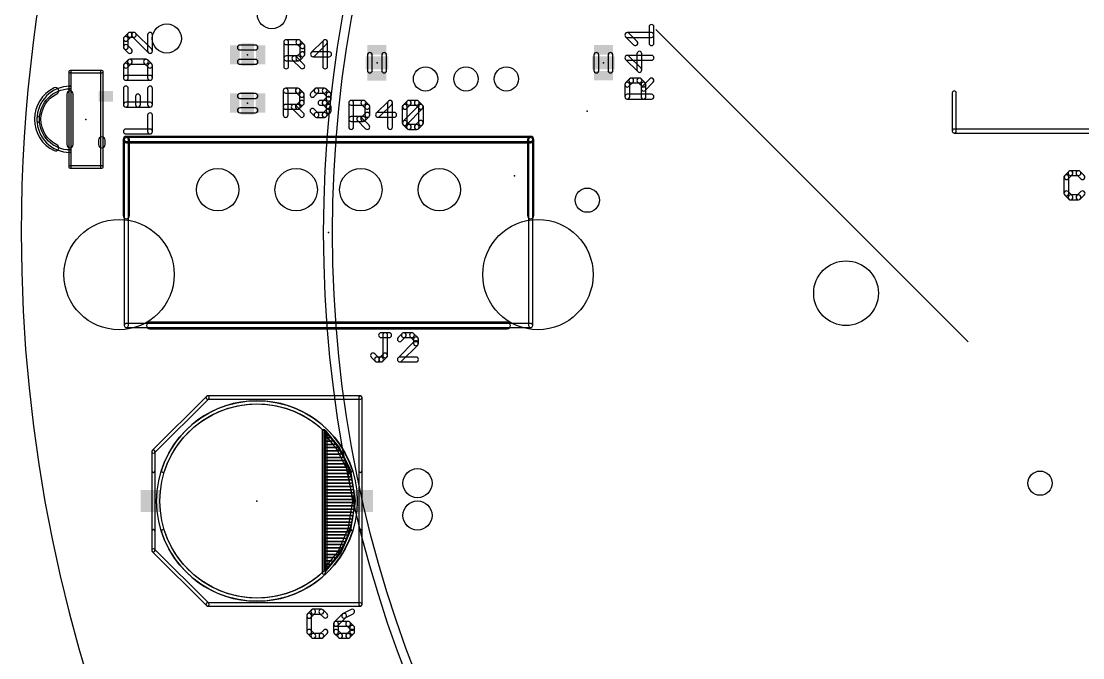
# Model space of a CAD drawing. Extents: x -10 to 136, y -30 to 100.
# Drawn here: x 17.27 to 50.62, y 36.17 to 56.17 of the extents above; entities that cross this region are included whole.
import ezdxf

# ---------------------------------------------------------------- set-up
doc = ezdxf.new("R2010")
doc.units = 0
for name, color, linetype in [('17', 82, 'CONTINUOUS'), ('18', 82, 'CONTINUOUS'), ('20', 7, 'CONTINUOUS'), ('21', 253, 'CONTINUOUS'), ('23', 7, 'CONTINUOUS'), ('24', 7, 'CONTINUOUS'), ('25', 253, 'CONTINUOUS'), ('49', 253, 'CONTINUOUS'), ('51', 253, 'CONTINUOUS')]:
    doc.layers.add(name, color=color, linetype=linetype)

# ---------------------------------------------------------------- blocks, each defined once
blk = doc.blocks.new('RECT')
blk.add_solid([(-0.5, -0.5), (0.5, -0.5), (-0.5, 0.5), (0.5, 0.5)])
blk = doc.blocks.new('ROUNDP')
blk.add_circle((0, 0), 0.5)
blk = doc.blocks.new('ROUNDV')
blk.add_circle((0, 0), 0.5)

msp = doc.modelspace()

# ---------------------------------------------------------------- linework, layer by layer
at = {"layer": '20'}
msp.add_circle((43.18, 47.625), 1.016, dxfattribs=at)
for centre, start, end in [((65.024, 49.5359), 123.3305, 180.0071), ((65.024, 49.53), 180, 0)]:
    msp.add_arc(centre, 47.752, start, end, dxfattribs=at)
at = {"layer": '21'}
for points in [[(18.393, 53.8894, 1), (18.305, 54.0726, 0.6292), (18.305, 52.1044, 1), (18.393, 52.2876, -0.6292)], [(18.7024, 53.881), (18.7024, 52.296, 1), (18.9056, 52.296), (18.9056, 53.881, 1)], [(46.5145, 53.918), (46.5145, 52.718, 1), (46.6415, 52.718), (46.6415, 53.918, 1)], [(46.578, 52.6545), (58.578, 52.6545, 1), (58.578, 52.7815), (46.578, 52.7815, 1)], [(19.7024, 52.431), (19.7024, 52.291, 1), (19.9056, 52.291), (19.9056, 52.431, 1)], [(20.6756, 50.0634), (20.6756, 52.451, 1), (20.4724, 52.451), (20.4724, 50.0634, 1)], [(20.574, 52.3494), (33.274, 52.3494, 1), (33.274, 52.5526), (20.574, 52.5526, 1)], [(33.1724, 52.451), (33.1724, 50.0634, 1), (33.3756, 50.0634), (33.3756, 52.451, 1)], [(21.3106, 46.5074), (32.5374, 46.5074, 1), (32.5374, 46.7106), (21.3106, 46.7106, 1)], [(21.4619, 42.6101), (23.1619, 44.3101, 1), (23.0901, 44.3819), (21.3901, 42.6819, 1)], [(23.126, 44.2952), (27.926, 44.2952, 1), (27.926, 44.3968), (23.126, 44.3968, 1)], [(27.8752, 44.346), (27.8752, 42.046, 1), (27.9768, 42.046), (27.9768, 44.346, 1)], [(27.5776, 42.0304, 1), (27.6744, 42.0616, 0.7285), (21.6776, 42.0616, 1), (21.7744, 42.0304, -0.7285)], [(21.4768, 42.046), (21.4768, 42.646, 1), (21.3752, 42.646), (21.3752, 42.046, 1)], [(21.4768, 39.546), (21.4768, 40.146, 1), (21.3752, 40.146), (21.3752, 39.546, 1)], [(21.7744, 40.1616, 1), (21.6776, 40.1304, 0.7285), (27.6744, 40.1304, 1), (27.5776, 40.1616, -0.7285)], [(27.8752, 40.146), (27.8752, 37.846, 1), (27.9768, 37.846), (27.9768, 40.146, 1)], [(23.1619, 37.8819), (21.4619, 39.5819, 1), (21.3901, 39.5101), (23.0901, 37.8101, 1)], [(27.926, 37.8968), (23.126, 37.8968, 1), (23.126, 37.7952), (27.926, 37.7952, 1)]]:
    msp.add_lwpolyline(points, format="xyb", close=True, dxfattribs=at)
at = {"layer": '23'}
for p in [(24.384, 55.118), (28.448, 54.864), (35.56, 54.864), (24.384, 53.594), (19.304, 53.086), (26.924, 49.53), (24.676, 41.096)]:
    msp.add_point(p, dxfattribs=at)
at = {"layer": '24'}
for p in [(35.052, 53.34), (32.766, 51.308)]:
    msp.add_point(p, dxfattribs=at)
at = {"layer": '25'}
for points in [[(37.1475, 55.4811), (37.1475, 55.9896, 1), (36.9951, 55.9896), (36.9951, 55.4811, 1)], [(20.6298, 55.7944), (20.5027, 55.6673, 1), (20.6104, 55.5595), (20.7375, 55.6866, 1)], [(20.4804, 55.6134), (20.4804, 55.3592, 1), (20.6328, 55.3592), (20.6328, 55.6134, 1)], [(20.8108, 55.8167), (20.6837, 55.8167, 1), (20.6837, 55.6643), (20.8108, 55.6643, 1)], [(21.3731, 55.286), (20.8646, 55.7944, 1), (20.7569, 55.6866), (21.2653, 55.1782, 1)], [(21.243, 55.7405), (21.243, 55.2321, 1), (21.3954, 55.2321), (21.3954, 55.7405, 1)], [(36.6167, 55.535), (36.3625, 55.7892, 1), (36.2548, 55.6815), (36.509, 55.4272, 1)], [(36.3087, 55.6591), (37.0713, 55.6591, 1), (37.0713, 55.8115), (36.3087, 55.8115, 1)], [(20.5027, 55.3053), (20.6298, 55.1782, 1), (20.7375, 55.286), (20.6104, 55.4131, 1)], [(25.6719, 54.7497), (25.6719, 55.5124, 1), (25.5195, 55.5124), (25.5195, 54.7497, 1)], [(25.5957, 55.4362), (25.977, 55.4362, 1), (25.977, 55.5886), (25.5957, 55.5886, 1)], [(25.9231, 55.4585), (26.0502, 55.3314, 1), (26.158, 55.4391), (26.0309, 55.5662, 1)], [(26.0279, 55.3852), (26.0279, 55.131, 1), (26.1803, 55.131), (26.1803, 55.3852, 1)], [(26.7651, 55.5662), (26.3837, 55.1849, 1), (26.4915, 55.0771), (26.8728, 55.4585, 1)], [(26.8952, 54.7497), (26.8952, 55.5124, 1), (26.7428, 55.5124), (26.7428, 54.7497, 1)], [(25.977, 55.0801), (25.5957, 55.0801, 1), (25.5957, 54.9277), (25.977, 54.9277, 1)], [(25.796, 54.95), (26.0502, 54.6958, 1), (26.158, 54.8036), (25.9038, 55.0578, 1)], [(26.0502, 55.1849), (25.9231, 55.0578, 1), (26.0309, 54.95), (26.158, 55.0771, 1)], [(26.4376, 55.0548), (26.9461, 55.0548, 1), (26.9461, 55.2072), (26.4376, 55.2072, 1)], [(37.0713, 55.0967), (36.3087, 55.0967, 1), (36.3087, 54.9443), (37.0713, 54.9443, 1)], [(36.2548, 54.9666), (36.6361, 54.5853, 1), (36.7439, 54.693), (36.3625, 55.0744, 1)], [(36.7662, 54.6392), (36.7662, 55.1476, 1), (36.6138, 55.1476), (36.6138, 54.6392, 1)], [(20.6298, 54.9524), (20.5027, 54.8253, 1), (20.6104, 54.7176), (20.7375, 54.8447, 1)], [(20.4804, 54.7715), (20.4804, 54.3901, 1), (20.6328, 54.3901), (20.6328, 54.7715, 1)], [(21.1921, 54.9748), (20.6837, 54.9748, 1), (20.6837, 54.8224), (21.1921, 54.8224, 1)], [(21.3731, 54.8253), (21.246, 54.9524, 1), (21.1382, 54.8447), (21.2653, 54.7176, 1)], [(21.3954, 54.3901), (21.3954, 54.7715, 1), (21.243, 54.7715), (21.243, 54.3901, 1)], [(20.5566, 54.3139), (21.3192, 54.3139, 1), (21.3192, 54.4663), (20.5566, 54.4663, 1)], [(36.3625, 54.1246), (36.4896, 54.2518, 1), (36.3819, 54.3595), (36.2548, 54.2324, 1)], [(36.4358, 54.2294), (36.69, 54.2294, 1), (36.69, 54.3818), (36.4358, 54.3818, 1)], [(36.6361, 54.2518), (36.7632, 54.1246, 1), (36.871, 54.2324), (36.7439, 54.3595, 1)], [(36.871, 53.9975), (37.1252, 54.2518, 1), (37.0174, 54.3595), (36.7632, 54.1053, 1)], [(20.4804, 54.0566), (20.4804, 53.5482, 1), (20.6328, 53.5482), (20.6328, 54.0566, 1)], [(21.3954, 53.5482), (21.3954, 54.0566, 1), (21.243, 54.0566), (21.243, 53.5482, 1)], [(25.654, 53.2257), (25.654, 53.9884, 1), (25.5016, 53.9884), (25.5016, 53.2257, 1)], [(25.5778, 53.9122), (25.9591, 53.9122, 1), (25.9591, 54.0646), (25.5778, 54.0646, 1)], [(25.9052, 53.9345), (26.0324, 53.8074, 1), (26.1401, 53.9151), (26.013, 54.0422, 1)], [(26.4736, 53.8074), (26.6008, 53.9345, 1), (26.493, 54.0422), (26.3659, 53.9151, 1)], [(26.5469, 53.9122), (26.8011, 53.9122, 1), (26.8011, 54.0646), (26.5469, 54.0646, 1)], [(26.7472, 53.9345), (26.8743, 53.8074, 1), (26.9821, 53.9151), (26.855, 54.0422, 1)], [(36.3849, 53.7972), (36.3849, 54.1785, 1), (36.2325, 54.1785), (36.2325, 53.7972, 1)], [(36.7409, 54.1785), (36.7409, 53.7972, 1), (36.8933, 53.7972), (36.8933, 54.1785, 1)], [(21.0141, 53.5482), (21.0141, 53.8024, 1), (20.8617, 53.8024), (20.8617, 53.5482, 1)], [(26.01, 53.8612), (26.01, 53.607, 1), (26.1624, 53.607), (26.1624, 53.8612, 1)], [(26.8743, 53.788), (26.7472, 53.6609, 1), (26.855, 53.5531), (26.9821, 53.6803, 1)], [(26.852, 53.8612), (26.852, 53.7341, 1), (27.0044, 53.7341), (27.0044, 53.8612, 1)], [(37.0713, 53.8734), (36.3087, 53.8734, 1), (36.3087, 53.721), (37.0713, 53.721, 1)], [(20.5566, 53.472), (21.3192, 53.472, 1), (21.3192, 53.6244), (20.5566, 53.6244, 1)], [(25.9591, 53.5561), (25.5778, 53.5561, 1), (25.5778, 53.4037), (25.9591, 53.4037, 1)], [(25.7781, 53.426), (26.0324, 53.1718, 1), (26.1401, 53.2796), (25.8859, 53.5338, 1)], [(26.0324, 53.6609), (25.9052, 53.5338, 1), (26.013, 53.426), (26.1401, 53.5531, 1)], [(26.6008, 53.2796), (26.4736, 53.4067, 1), (26.3659, 53.2989), (26.493, 53.1718, 1)], [(26.8011, 53.6832), (26.674, 53.6832, 1), (26.674, 53.5308), (26.8011, 53.5308, 1)], [(26.7472, 53.5531), (26.8743, 53.426, 1), (26.9821, 53.5338), (26.855, 53.6609, 1)], [(26.8743, 53.4067), (26.7472, 53.2796, 1), (26.855, 53.1718), (26.9821, 53.2989, 1)], [(26.852, 53.4799), (26.852, 53.3528, 1), (27.0044, 53.3528), (27.0044, 53.4799, 1)], [(27.7114, 52.8447), (27.7114, 53.6074, 1), (27.559, 53.6074), (27.559, 52.8447, 1)], [(27.6352, 53.5312), (28.0165, 53.5312, 1), (28.0165, 53.6836), (27.6352, 53.6836, 1)], [(27.9626, 53.5535), (28.0898, 53.4264, 1), (28.1975, 53.5341), (28.0704, 53.6612, 1)], [(28.0674, 53.4802), (28.0674, 53.226, 1), (28.2198, 53.226), (28.2198, 53.4802, 1)], [(28.8046, 53.6612), (28.4233, 53.2799, 1), (28.531, 53.1721), (28.9124, 53.5535, 1)], [(28.9347, 52.8447), (28.9347, 53.6074, 1), (28.7823, 53.6074), (28.7823, 52.8447, 1)], [(29.373, 53.4264), (29.5001, 53.5535, 1), (29.3924, 53.6612), (29.2652, 53.5341, 1)], [(29.3953, 52.9718), (29.3953, 53.4802, 1), (29.2429, 53.4802), (29.2429, 52.9718, 1)], [(29.373, 52.9179), (29.8814, 53.4264, 1), (29.7737, 53.5341), (29.2652, 53.0257, 1)], [(29.4462, 53.5312), (29.7005, 53.5312, 1), (29.7005, 53.6836), (29.4462, 53.6836, 1)], [(29.6466, 53.5535), (29.7737, 53.4264, 1), (29.8814, 53.5341), (29.7543, 53.6612, 1)], [(29.7514, 53.4802), (29.7514, 52.9718, 1), (29.9038, 52.9718), (29.9038, 53.4802, 1)], [(21.3954, 52.7062), (21.3954, 53.2146, 1), (21.243, 53.2146), (21.243, 52.7062, 1)], [(26.8011, 53.3019), (26.5469, 53.3019, 1), (26.5469, 53.1495), (26.8011, 53.1495, 1)], [(28.0165, 53.1751), (27.6352, 53.1751, 1), (27.6352, 53.0227), (28.0165, 53.0227, 1)], [(27.8355, 53.045), (28.0898, 52.7908, 1), (28.1975, 52.8986), (27.9433, 53.1528, 1)], [(28.0898, 53.2799), (27.9626, 53.1528, 1), (28.0704, 53.045), (28.1975, 53.1721, 1)], [(28.4772, 53.1498), (28.9856, 53.1498, 1), (28.9856, 53.3022), (28.4772, 53.3022, 1)], [(29.5001, 52.8986), (29.373, 53.0257, 1), (29.2652, 52.9179), (29.3924, 52.7908, 1)], [(29.7737, 53.0257), (29.6466, 52.8986, 1), (29.7543, 52.7908), (29.8814, 52.9179, 1)], [(20.5566, 52.63), (21.3192, 52.63, 1), (21.3192, 52.7824), (20.5566, 52.7824, 1)], [(29.7005, 52.9209), (29.4462, 52.9209, 1), (29.4462, 52.7685), (29.7005, 52.7685, 1)], [(50.1761, 51.4514), (50.049, 51.3243, 1), (50.1568, 51.2166), (50.2839, 51.3437, 1)], [(50.4842, 51.4738), (50.23, 51.4738, 1), (50.23, 51.3214), (50.4842, 51.3214, 1)], [(50.6652, 51.3243), (50.5381, 51.4514, 1), (50.4303, 51.3437), (50.5575, 51.2166, 1)], [(50.0267, 51.2704), (50.0267, 50.762, 1), (50.1791, 50.762), (50.1791, 51.2704, 1)], [(50.049, 50.7081), (50.1761, 50.581, 1), (50.2839, 50.6888), (50.1568, 50.8159, 1)], [(50.23, 50.5587), (50.4842, 50.5587, 1), (50.4842, 50.7111), (50.23, 50.7111, 1)], [(50.5381, 50.581), (50.6652, 50.7081, 1), (50.5575, 50.8159), (50.4303, 50.6888, 1)], [(28.5752, 46.2287), (28.8294, 46.2287, 1), (28.8294, 46.3811), (28.5752, 46.3811, 1)], [(28.7785, 45.6693), (28.7785, 46.3049, 1), (28.6261, 46.3049), (28.6261, 45.6693, 1)], [(29.2362, 46.3587), (29.1091, 46.2316, 1), (29.2168, 46.1239), (29.344, 46.251, 1)], [(29.5443, 46.3811), (29.2901, 46.3811, 1), (29.2901, 46.2287), (29.5443, 46.2287, 1)], [(29.7253, 46.2316), (29.5982, 46.3587, 1), (29.4904, 46.251), (29.6175, 46.1239, 1)], [(29.2168, 45.4883), (29.7253, 45.9968, 1), (29.6175, 46.1045), (29.1091, 45.5961, 1)], [(29.7476, 46.0506), (29.7476, 46.1777, 1), (29.5952, 46.1777), (29.5952, 46.0506, 1)], [(28.2671, 45.6154), (28.3942, 45.4883, 1), (28.502, 45.5961), (28.3749, 45.7232, 1)], [(28.6291, 45.4883), (28.7562, 45.6154, 1), (28.6484, 45.7232), (28.5213, 45.5961, 1)], [(28.4481, 45.466), (28.5752, 45.466, 1), (28.5752, 45.6184), (28.4481, 45.6184, 1)], [(29.6714, 45.6184), (29.163, 45.6184, 1), (29.163, 45.466), (29.6714, 45.466, 1)], [(26.3915, 37.6743), (26.2644, 37.5472, 1), (26.3722, 37.4395), (26.4993, 37.5666, 1)], [(26.6996, 37.6966), (26.4454, 37.6966, 1), (26.4454, 37.5442), (26.6996, 37.5442, 1)], [(26.8806, 37.5472), (26.7535, 37.6743, 1), (26.6457, 37.5666), (26.7728, 37.4395, 1)], [(27.6346, 37.6886), (27.3804, 37.5615, 1), (27.4485, 37.4252), (27.7027, 37.5523, 1)], [(26.2421, 37.4933), (26.2421, 36.9849, 1), (26.3945, 36.9849), (26.3945, 37.4933, 1)], [(27.3606, 37.5472), (27.1064, 37.293, 1), (27.2141, 37.1852), (27.4683, 37.4395, 1)], [(26.2644, 36.931), (26.3915, 36.8039, 1), (26.4993, 36.9117), (26.3722, 37.0388, 1)], [(26.7535, 36.8039), (26.8806, 36.931, 1), (26.7728, 37.0388), (26.6457, 36.9117, 1)], [(27.084, 37.2391), (27.084, 36.9849, 1), (27.2364, 36.9849), (27.2364, 37.2391, 1)], [(27.5416, 37.3153), (27.1602, 37.3153, 1), (27.1602, 37.1629), (27.5416, 37.1629, 1)], [(27.1064, 36.931), (27.2335, 36.8039, 1), (27.3412, 36.9117), (27.2141, 37.0388, 1)], [(27.7226, 37.1659), (27.5954, 37.293, 1), (27.4877, 37.1852), (27.6148, 37.0581, 1)], [(27.5954, 36.8039), (27.7225, 36.931, 1), (27.6148, 37.0388), (27.4877, 36.9117, 1)], [(27.7449, 36.9849), (27.7449, 37.112, 1), (27.5925, 37.112), (27.5925, 36.9849, 1)], [(26.4454, 36.7816), (26.6996, 36.7816, 1), (26.6996, 36.934), (26.4454, 36.934, 1)], [(27.2873, 36.7816), (27.5416, 36.7816, 1), (27.5416, 36.934), (27.2873, 36.934, 1)]]:
    msp.add_lwpolyline(points, format="xyb", close=True, dxfattribs=at)
at = {"layer": '49'}
msp.add_line((47.0154, 46.101), (37.211, 55.9054), dxfattribs=at)
for radius in [38.2532, 37.9738]:
    msp.add_circle((65.024, 49.53), radius, dxfattribs=at)
at = {"layer": '51'}
for points in [[(24.139, 55.2658), (24.629, 55.2658, 1), (24.629, 55.4182), (24.139, 55.4182, 1)], [(28.3002, 54.619), (28.3002, 55.109, 1), (28.1478, 55.109), (28.1478, 54.619, 1)], [(28.5958, 55.109), (28.5958, 54.619, 1), (28.7482, 54.619), (28.7482, 55.109, 1)], [(35.4122, 54.619), (35.4122, 55.109, 1), (35.2598, 55.109), (35.2598, 54.619, 1)], [(35.7078, 55.109), (35.7078, 54.619, 1), (35.8602, 54.619), (35.8602, 55.109, 1)], [(24.629, 54.9702), (24.139, 54.9702, 1), (24.139, 54.8178), (24.629, 54.8178, 1)], [(18.8421, 54.086), (18.8421, 54.586, 1), (18.7659, 54.586), (18.7659, 54.086, 1)], [(18.804, 54.5479), (19.804, 54.5479, 1), (19.804, 54.6241), (18.804, 54.6241, 1)], [(19.7659, 54.586), (19.7659, 51.586, 1), (19.8421, 51.586), (19.8421, 54.586, 1)], [(18.804, 54.0479, 1), (18.804, 54.1241, 1), (18.804, 52.0479, 1), (18.804, 52.1241, -1)], [(18.8421, 52.086), (18.8421, 54.086, 1), (18.7659, 54.086), (18.7659, 52.086, 1)], [(24.139, 53.7418), (24.629, 53.7418, 1), (24.629, 53.8942), (24.139, 53.8942, 1)], [(24.629, 53.4462), (24.139, 53.4462, 1), (24.139, 53.2938), (24.629, 53.2938, 1)], [(17.7659, 53.136), (17.7659, 53.036, 1), (17.8421, 53.036), (17.8421, 53.136, 1)], [(20.574, 52.3875), (33.274, 52.3875, 1), (33.274, 52.5145), (20.574, 52.5145, 1)], [(20.6375, 46.609), (20.6375, 52.451, 1), (20.5105, 52.451), (20.5105, 46.609, 1)], [(33.2105, 52.451), (33.2105, 46.609, 1), (33.3375, 46.609), (33.3375, 52.451, 1)], [(18.8421, 51.586), (18.8421, 52.086, 1), (18.7659, 52.086), (18.7659, 51.586, 1)], [(19.804, 51.6241), (18.804, 51.6241, 1), (18.804, 51.5479), (19.804, 51.5479, 1)], [(33.274, 46.6725), (20.574, 46.6725, 1), (20.574, 46.5455), (33.274, 46.5455, 1)], [(21.4619, 42.6101), (23.1619, 44.3101, 1), (23.0901, 44.3819), (21.3901, 42.6819, 1)], [(23.126, 44.2952), (27.926, 44.2952, 1), (27.926, 44.3968), (23.126, 44.3968, 1)], [(27.8752, 44.346), (27.8752, 37.846, 1), (27.9768, 37.846), (27.9768, 44.346, 1)], [(26.8268, 38.846), (26.8268, 43.296, 1), (26.7252, 43.296), (26.7252, 38.846, 1)], [(27.2657, 42.7777), (26.8657, 43.2777, 1), (26.7863, 43.2143), (27.1863, 42.7143, 1)], [(26.7752, 43.246), (26.7752, 38.996, 1), (26.8768, 38.996), (26.8768, 43.246, 1)], [(26.8391, 43.2804), (26.826, 43.2804, 1), (26.826, 43.1788), (26.8391, 43.1788, 1)], [(26.9204, 43.1788), (26.826, 43.1788, 1), (26.826, 43.0772), (26.9204, 43.0772, 1)], [(27.0017, 43.0772), (26.826, 43.0772, 1), (26.826, 42.9756), (27.0017, 42.9756, 1)], [(21.4768, 39.546), (21.4768, 42.646, 1), (21.3752, 42.646), (21.3752, 39.546, 1)], [(27.083, 42.9756), (26.826, 42.9756, 1), (26.826, 42.874), (27.083, 42.874, 1)], [(27.1642, 42.874), (26.826, 42.874, 1), (26.826, 42.7724), (27.1642, 42.7724, 1)], [(27.2382, 42.7724), (26.826, 42.7724, 1), (26.826, 42.6708), (27.2382, 42.6708, 1)], [(27.6214, 42.0687), (27.2714, 42.7687, 1), (27.1806, 42.7233), (27.5306, 42.0233, 1)], [(27.289, 42.6708), (26.826, 42.6708, 1), (26.826, 42.5692), (27.289, 42.5692, 1)], [(27.3398, 42.5692), (26.826, 42.5692, 1), (26.826, 42.4676), (27.3398, 42.4676, 1)], [(27.3906, 42.4676), (26.826, 42.4676, 1), (26.826, 42.366), (27.3906, 42.366, 1)], [(27.4414, 42.366), (26.826, 42.366, 1), (26.826, 42.2644), (27.4414, 42.2644, 1)], [(27.4922, 42.2644), (26.826, 42.2644, 1), (26.826, 42.1628), (27.4922, 42.1628, 1)], [(27.543, 42.1628), (26.826, 42.1628, 1), (26.826, 42.0612), (27.543, 42.0612, 1)], [(27.5816, 42.0612), (26.826, 42.0612, 1), (26.826, 41.9596), (27.5816, 41.9596, 1)], [(27.7762, 41.1039), (27.6262, 42.0539, 1), (27.5258, 42.0381), (27.6758, 41.0881, 1)], [(27.5977, 41.9596), (26.826, 41.9596, 1), (26.826, 41.858), (27.5977, 41.858, 1)], [(27.6137, 41.858), (26.826, 41.858, 1), (26.826, 41.7564), (27.6137, 41.7564, 1)], [(27.6298, 41.7564), (26.826, 41.7564, 1), (26.826, 41.6548), (27.6298, 41.6548, 1)], [(27.6458, 41.6548), (26.826, 41.6548, 1), (26.826, 41.5532), (27.6458, 41.5532, 1)], [(27.6618, 41.5532), (26.826, 41.5532, 1), (26.826, 41.4516), (27.6618, 41.4516, 1)], [(27.6779, 41.4516), (26.826, 41.4516, 1), (26.826, 41.35), (27.6779, 41.35, 1)], [(27.6939, 41.35), (26.826, 41.35, 1), (26.826, 41.2484), (27.6939, 41.2484, 1)], [(27.71, 41.2484), (26.826, 41.2484, 1), (26.826, 41.1468), (27.71, 41.1468, 1)], [(27.726, 41.1468), (26.826, 41.1468, 1), (26.826, 41.0452), (27.726, 41.0452, 1)], [(27.7091, 41.0452), (26.826, 41.0452, 1), (26.826, 40.9436), (27.7091, 40.9436, 1)], [(27.6261, 40.1876), (27.7761, 41.0876, 1), (27.6759, 41.1044), (27.5259, 40.2044, 1)], [(27.6921, 40.9436), (26.826, 40.9436, 1), (26.826, 40.842), (27.6921, 40.842, 1)], [(27.6752, 40.842), (26.826, 40.842, 1), (26.826, 40.7404), (27.6752, 40.7404, 1)], [(27.6583, 40.7404), (26.826, 40.7404, 1), (26.826, 40.6388), (27.6583, 40.6388, 1)], [(27.6413, 40.6388), (26.826, 40.6388, 1), (26.826, 40.5372), (27.6413, 40.5372, 1)], [(27.6244, 40.5372), (26.826, 40.5372, 1), (26.826, 40.4356), (27.6244, 40.4356, 1)], [(27.6075, 40.4356), (26.826, 40.4356, 1), (26.826, 40.334), (27.6075, 40.334, 1)], [(27.5905, 40.334), (26.826, 40.334, 1), (26.826, 40.2324), (27.5905, 40.2324, 1)], [(27.5698, 40.2324), (26.826, 40.2324, 1), (26.826, 40.1308), (27.5698, 40.1308, 1)], [(27.5263, 40.1308), (26.826, 40.1308, 1), (26.826, 40.0292), (27.5263, 40.0292, 1)], [(27.4827, 40.0292), (26.826, 40.0292, 1), (26.826, 39.9276), (27.4827, 39.9276, 1)], [(27.3227, 39.476), (27.6227, 40.176, 1), (27.5293, 40.216), (27.2293, 39.516, 1)], [(27.4392, 39.9276), (26.826, 39.9276, 1), (26.826, 39.826), (27.4392, 39.826, 1)], [(27.3957, 39.826), (26.826, 39.826, 1), (26.826, 39.7244), (27.3957, 39.7244, 1)], [(27.3521, 39.7244), (26.826, 39.7244, 1), (26.826, 39.6228), (27.3521, 39.6228, 1)], [(23.1619, 37.8819), (21.4619, 39.5819, 1), (21.3901, 39.5101), (23.0901, 37.8101, 1)], [(27.3086, 39.6228), (26.826, 39.6228, 1), (26.826, 39.5212), (27.3086, 39.5212, 1)], [(26.8653, 38.9138), (27.3153, 39.4638, 1), (27.2367, 39.5282), (26.7867, 38.9782, 1)], [(27.2551, 39.5212), (26.826, 39.5212, 1), (26.826, 39.4196), (27.2551, 39.4196, 1)], [(27.1719, 39.4196), (26.826, 39.4196, 1), (26.826, 39.318), (27.1719, 39.318, 1)], [(27.0888, 39.318), (26.826, 39.318, 1), (26.826, 39.2164), (27.0888, 39.2164, 1)], [(27.0057, 39.2164), (26.826, 39.2164, 1), (26.826, 39.1148), (27.0057, 39.1148, 1)], [(26.9225, 39.1148), (26.826, 39.1148, 1), (26.826, 39.0132), (26.9225, 39.0132, 1)], [(26.7752, 38.996), (26.7752, 38.946, 1), (26.8768, 38.946), (26.8768, 38.996, 1)], [(26.8394, 39.0132), (26.826, 39.0132, 1), (26.826, 38.9116), (26.8394, 38.9116, 1)], [(27.926, 37.8968), (23.126, 37.8968, 1), (23.126, 37.7952), (27.926, 37.7952, 1)]]:
    msp.add_lwpolyline(points, format="xyb", close=True, dxfattribs=at)
for radius in [3.1508, 3.0492]:
    msp.add_circle((24.676, 41.096), radius, dxfattribs=at)

# ---------------------------------------------------------------- block references
at = {"layer": '17'}
for p, xscale, yscale in [((23.4442, 50.8762), 1.3335, 1.3335), ((23.4442, 50.8762), 1.3335, 1.3335), ((25.908, 50.8762), 1.3335, 1.3335), ((25.908, 50.8762), 1.3335, 1.3335), ((27.94, 50.8762), 1.3335, 1.3335), ((27.94, 50.8762), 1.3335, 1.3335), ((30.4038, 50.8762), 1.3335, 1.3335), ((30.4038, 50.8762), 1.3335, 1.3335), ((20.3454, 48.2092), 3.4671, 3.4671), ((20.3454, 48.2092), 3.4671, 3.4671), ((33.5026, 48.2092), 3.4671, 3.4671), ((33.5026, 48.2092), 3.4671, 3.4671)]:
    msp.add_blockref('ROUNDP', p, dxfattribs=dict(at, xscale=xscale, yscale=yscale))
at = {"layer": '18'}
for p, xscale, yscale in [((25.146, 56.388), 0.9144, 0.9144), ((21.844, 55.626), 0.9144, 0.9144), ((29.972, 54.356), 0.762, 0.762), ((31.242, 54.356), 0.762, 0.762), ((32.512, 54.356), 0.762, 0.762), ((35.052, 50.546), 0.762, 0.762), ((29.718, 41.656), 0.9144, 0.9144), ((49.276, 41.656), 0.762, 0.762), ((29.718, 40.64), 0.9144, 0.9144)]:
    msp.add_blockref('ROUNDV', p, dxfattribs=dict(at, xscale=xscale, yscale=yscale))
at = {"layer": '21', "xscale": 0.4064, "yscale": 0.7112}
msp.add_blockref('RECT', (24.384, 55.118), dxfattribs=at)
at = {"layer": '21'}
for p, xscale, yscale, rotation in [((28.448, 54.864), 0.4064, 0.7112, 270), ((35.56, 54.864), 0.4064, 0.7112, 90), ((19.929, 53.811), 0.34, 0.45, 270), ((24.384, 53.594), 0.4064, 0.7112, 180)]:
    msp.add_blockref('RECT', p, dxfattribs=dict(at, xscale=xscale, yscale=yscale, rotation=rotation))
at = {"layer": '51', "xscale": 0.3, "yscale": 0.5999}
for p in [(23.98, 55.1132), (24.7928, 55.1132)]:
    msp.add_blockref('RECT', p, dxfattribs=at)
at = {"layer": '51'}
for p, xscale, yscale, rotation in [((28.4432, 55.268), 0.3, 0.5999, 270), ((35.5648, 55.2728), 0.3, 0.5999, 90), ((28.4432, 54.4552), 0.3, 0.5999, 270), ((35.5648, 54.46), 0.3, 0.5999, 90), ((23.9752, 53.5989), 0.3, 0.5999, 180), ((24.788, 53.5989), 0.3, 0.5999, 180), ((21.326, 41.096), 0.6, 0.7, 180), ((28.026, 41.096), 0.6, 0.7, 180)]:
    msp.add_blockref('RECT', p, dxfattribs=dict(at, xscale=xscale, yscale=yscale, rotation=rotation))

doc.saveas('drawing.dxf')
